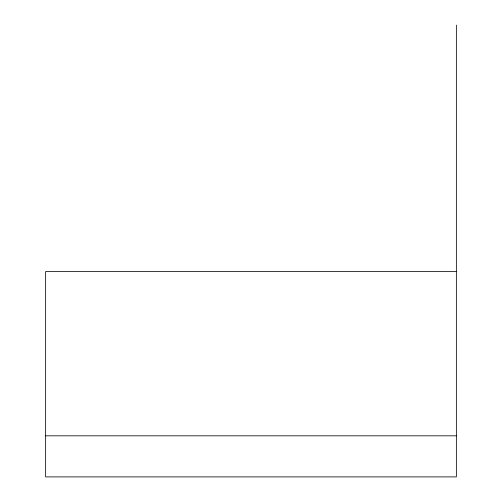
<?xml version="1.0" encoding="UTF-8"?>
<svg xmlns="http://www.w3.org/2000/svg" width="502" height="502" viewBox="0 0 502 502"><rect width="100%" height="100%" fill="white"/><g stroke="black" fill="none" stroke-linecap="round" stroke-linejoin="round"><path stroke-width="0.75" d="M456.362 271.538L45.638 271.538L45.638 476.9L456.362 476.9L456.362 25.1M45.638 435.83L456.362 435.83"/></g></svg>
